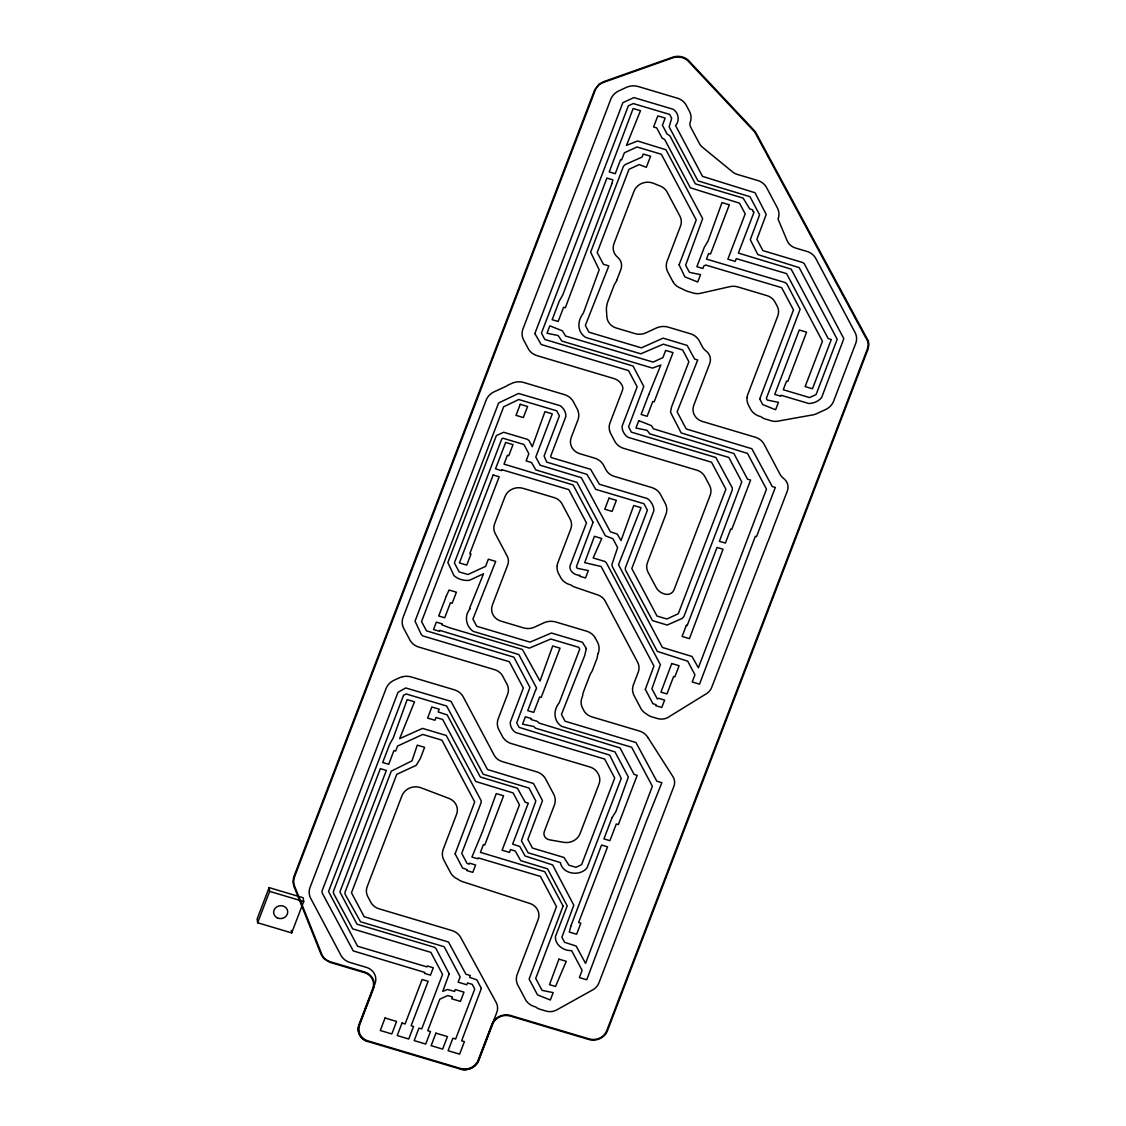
<?xml version="1.0" encoding="UTF-8"?>
<svg xmlns="http://www.w3.org/2000/svg" width="1126" height="1126" viewBox="0 0 1126 1126"><rect width="100%" height="100%" fill="white"/><g stroke="black" fill="none" stroke-linecap="round" stroke-linejoin="round"><path stroke-width="1.5" d="M557.159 565.829L557.201 565.477A12.766 11.626 -8.2 0 1 557.792 562.93L570.741 529.037A14.174 12.907 -8.2 0 0 570.164 519.17L562.113 503.998A14.174 12.907 -8.2 0 0 554.062 497.579L523.013 488.332A14.174 12.907 -8.2 0 0 504.969 496.665L494.638 523.674A14.174 12.907 -8.2 0 0 495.215 533.541L507.179 556.089A12.766 11.626 -8.2 0 1 507.699 564.985L492.442 604.873A14.174 12.907 -8.2 0 0 501.084 621.172L523.731 627.928A14.174 12.907 -8.2 0 0 534.554 627.126L543.731 622.889A12.766 11.626 -8.2 0 1 544.491 622.565A12.766 11.626 -8.2 0 1 546.8 621.848L547.222 621.749A12.766 11.626 -8.2 0 1 549.713 621.355A12.766 11.626 -8.2 0 1 552.247 621.369L552.683 621.411A12.766 11.626 -8.2 0 1 555.456 621.89L586.801 631.236A13.146 11.978 -8.2 0 1 589.531 632.446A12.766 11.626 -8.2 0 1 591.699 633.854A12.766 11.626 -8.2 0 1 593.444 635.514L593.712 635.824A12.766 11.626 -8.2 0 1 595.302 638.09M617.611 933.989L673.897 786.272A12.766 11.626 -8.2 0 0 672.926 776.616L648.112 737.84M598.188 653.361L598.399 652.756A12.766 11.626 -8.2 0 0 598.919 650.462L598.976 650.068A12.766 11.626 -8.2 0 0 599.06 647.675A12.766 11.626 -8.2 0 0 598.694 645.423L598.596 645.029A12.766 11.626 -8.2 0 0 597.822 642.847L595.443 638.315M613.389 945.052L598.933 982.871A14.174 12.907 -8.2 0 1 592.262 990.134L556.751 1009.909A12.766 11.626 -8.2 0 1 546.096 1011.092L540.086 1009.304A12.766 11.626 -8.2 0 1 535.638 1006.94L533.865 1006.405A12.766 11.626 -8.2 0 1 531.514 1005.363L531.233 1005.208A12.766 11.626 -8.2 0 1 529.079 1003.801A12.766 11.626 -8.2 0 1 527.348 1002.154L527.081 1001.844A12.766 11.626 -8.2 0 1 525.673 999.916L517.636 984.757A12.766 11.626 -8.2 0 1 516.848 982.548L516.75 982.153A12.766 11.626 -8.2 0 1 516.384 979.873A12.766 11.626 -8.2 0 1 516.482 977.523L516.524 977.115A12.766 11.626 -8.2 0 1 517.059 974.82L538.129 919.632A14.174 12.907 -8.2 0 0 529.839 903.446L462.772 881.728A14.174 12.907 -8.2 0 1 458.62 879.73A14.174 12.907 -8.2 0 0 456.987 878.73L456.762 878.604M269.114 887.612L257.108 918.999L257.657 922.771L291.69 932.919L303.696 901.518L303.147 897.746L269.114 887.612L269.649 891.37L257.657 922.771M616.71 280.318L620.862 269.48A12.766 11.626 -8.2 0 0 617.597 257.235A14.174 12.907 -8.2 0 1 613.98 243.624L634.037 191.153A14.174 12.907 -8.2 0 1 653.39 183.285L660.371 186.114A14.174 12.907 -8.2 0 1 667.127 192.067L679.935 216.206A14.174 12.907 -8.2 0 1 680.512 226.087L667.183 260.979A12.766 11.626 -8.2 0 0 666.944 261.654A12.766 11.626 -8.2 0 0 666.423 264.061A12.766 11.626 -8.2 0 0 666.296 266.538A12.766 11.626 -8.2 0 0 666.662 268.917L666.747 269.241A14.174 12.907 -8.2 0 0 667.648 271.732L672.757 281.373M613.431 944.939L617.47 934.355M510.444 1015.455L589.081 1038.89A13.85 12.611 -8.2 0 0 606.717 1030.769L867.4 348.877L868.188 344.514L867.653 341.192L754.702 131.967L687.634 60.537C683.609 57.13 677.979 56.159 672.996 57.778L603.606 82.367A13.864 12.625 -8.2 0 0 595.246 90.263L294.407 877.21L293.619 881.574L294.435 885.74L321.811 954.299A13.878 12.639 -8.2 0 0 330.228 961.745L364.585 971.977C371.594 973.948 376.211 981.675 373.466 988.628L359.574 1024.97L358.786 1029.333L359.673 1033.612A13.85 12.611 -8.2 0 0 368.005 1040.888L460.478 1068.447A13.85 12.611 -8.2 0 0 478.114 1060.312L491.992 1024.013C494.778 1016.933 503.336 1013.33 510.5 1015.469M329.974 962.35L364.345 972.597A13.836 12.597 -8.2 0 1 372.776 988.515L358.884 1024.857C356.168 1031.613 360.784 1039.636 367.738 1041.48L460.323 1069.081C467.473 1071.234 475.988 1067.603 478.761 1060.551L492.653 1024.224A13.85 12.611 -8.2 0 1 510.289 1016.088L588.926 1039.523C596.076 1041.663 604.578 1038.059 607.364 1031.008L868.09 349.004L868.892 344.556L868.329 340.981L755.321 131.629L688.141 60.072C684.115 56.455 677.965 55.371 672.785 57.173L603.339 81.776L598.933 84.211L594.598 90.024L293.717 877.084L292.901 881.531L293.745 885.895M460.267 1069.067L460.295 1069.067A14.174 12.907 -8.2 0 0 478.325 1060.734L496.791 1012.429A14.174 12.907 -8.2 0 0 496.13 1002.407L460.984 937.972A13.428 12.231 -8.2 0 0 460.52 937.128A12.766 11.626 -8.2 0 0 459.126 935.227L458.929 934.988A12.766 11.626 -8.2 0 0 457.072 933.201A12.766 11.626 -8.2 0 0 454.89 931.807A12.766 11.626 -8.2 0 0 452.413 930.681L378.913 908.752A14.174 12.907 -8.2 0 1 370.848 902.334L367.78 896.549A14.174 12.907 -8.2 0 1 367.189 886.669L401.94 795.786A14.174 12.907 -8.2 0 1 421.011 787.792L448.936 798.404A14.174 12.907 -8.2 0 1 456.565 814.351L443.278 849.131A12.766 11.626 -8.2 0 0 443.039 849.834A12.766 11.626 -8.2 0 0 442.546 851.988L442.504 852.34A12.766 11.626 -8.2 0 0 442.391 854.803A12.766 11.626 -8.2 0 0 442.757 857.069L442.842 857.393A14.174 12.907 -8.2 0 0 443.757 859.884L450.71 872.988A12.766 11.626 -8.2 0 0 452.159 874.986L452.427 875.296A12.766 11.626 -8.2 0 0 454.144 876.943A12.766 11.626 -8.2 0 0 456.255 878.336L456.438 878.435M269.649 891.37L303.696 901.518M367.752 1041.494L365.401 1040.565A14.174 12.907 -8.2 0 1 359.11 1025.209L375 983.645A14.174 12.907 -8.2 0 0 366.358 967.361L349.961 962.463A12.766 11.626 -8.2 0 1 349.327 962.251A12.766 11.626 -8.2 0 1 347.047 961.252A14.174 12.907 -8.2 0 0 346.681 961.055A12.766 11.626 -8.2 0 1 344.584 959.662A12.766 11.626 -8.2 0 1 342.881 958.029A14.174 12.907 -8.2 0 0 342.614 957.719A12.766 11.626 -8.2 0 1 341.22 955.819A13.442 12.231 -8.2 0 1 340.756 954.975L310.889 898.661A13.315 12.133 -8.2 0 1 310.41 897.718A12.766 11.626 -8.2 0 1 309.664 895.606A14.174 12.907 -8.2 0 0 309.566 895.212A12.766 11.626 -8.2 0 1 309.214 892.918A12.766 11.626 -8.2 0 1 309.298 890.638A14.174 12.907 -8.2 0 0 309.34 890.244A12.766 11.626 -8.2 0 1 309.946 887.682L386.162 688.31A13.216 12.034 -8.2 0 1 387.583 685.762A12.766 11.626 -8.2 0 1 389.117 683.806A12.766 11.626 -8.2 0 1 391.046 682.103A14.174 12.907 -8.2 0 0 391.384 681.849A12.766 11.626 -8.2 0 1 393.41 680.583A12.766 11.626 -8.2 0 1 394.156 680.203L399.589 677.711A14.174 12.907 -8.2 0 1 402.334 676.81M329.946 962.336L323.711 958.536L321.177 954.609L293.759 885.951M291.324 930.4L291.69 932.919M557.159 566.139A12.766 11.626 -8.2 0 0 557.426 570.46L557.525 570.854A12.766 11.626 -8.2 0 0 558.257 572.937A12.766 11.626 -8.2 0 0 558.595 573.641L560.818 577.807A12.766 11.626 -8.2 0 0 562.268 579.806L562.55 580.115A12.766 11.626 -8.2 0 0 564.267 581.762A12.766 11.626 -8.2 0 0 566.364 583.155L566.744 583.352A12.766 11.626 -8.2 0 0 568.883 584.31A12.766 11.626 -8.2 0 0 569.615 584.549L570.826 584.901A12.766 11.626 -8.2 0 0 575.273 587.265L597.892 594.964A14.174 12.907 -8.2 0 1 605.225 601.143L637.64 662.257A14.174 12.907 -8.2 0 1 638.231 672.138L633.248 685.199A12.766 11.626 -8.2 0 0 632.728 687.493L632.685 687.845A12.766 11.626 -8.2 0 0 632.587 690.294A12.766 11.626 -8.2 0 0 632.953 692.546L633.051 692.926A12.766 11.626 -8.2 0 0 633.825 695.108A12.766 11.626 -8.2 0 0 634.121 695.699L640.961 708.578A12.766 11.626 -8.2 0 0 642.425 710.605L642.693 710.914A12.766 11.626 -8.2 0 0 644.438 712.575A12.766 11.626 -8.2 0 0 645.817 713.546A14.174 12.907 -8.2 0 1 647.154 714.461A14.174 12.907 -8.2 0 0 651.799 716.854L657.542 718.557A12.766 11.626 -8.2 0 0 669.646 716.46A14.174 12.907 -8.2 0 1 670.66 715.756L704.426 694.925A14.174 12.907 -8.2 0 1 705.256 694.446A14.174 12.907 -8.2 0 0 711.745 687.282L767.848 541.676A14.174 12.907 -8.2 0 0 768.579 540.1L772.746 529.206A12.766 11.626 -8.2 0 0 773.14 527.939L787.327 491.035A12.766 11.626 -8.2 0 0 783.583 478.395A14.174 12.907 -8.2 0 1 779.994 474.215L764.315 444.657A13.681 12.456 -8.2 0 0 763.921 443.925A12.766 11.626 -8.2 0 0 762.457 441.899L762.246 441.673A12.766 11.626 -8.2 0 0 760.444 439.928A12.766 11.626 -8.2 0 0 758.361 438.563L757.995 438.366A12.766 11.626 -8.2 0 0 755.842 437.409A12.766 11.626 -8.2 0 0 755.11 437.17L702.455 421.476A14.174 12.907 -8.2 0 1 693.813 405.177L709.718 363.557A12.766 11.626 -8.2 0 0 705.974 350.918A14.174 12.907 -8.2 0 1 702.385 346.738L699.443 341.178A13.301 12.104 -8.2 0 0 698.908 340.249A12.766 11.626 -8.2 0 0 697.571 338.433L697.304 338.124A12.766 11.626 -8.2 0 0 695.587 336.477A12.766 11.626 -8.2 0 0 693.377 335.041A13.132 11.964 -8.2 0 0 690.66 333.831L667.985 327.075A12.766 11.626 -8.2 0 0 664.959 326.568A12.766 11.626 -8.2 0 0 662.355 326.526A12.766 11.626 -8.2 0 0 659.737 326.92L659.315 327.033A12.766 11.626 -8.2 0 0 657.007 327.75A12.766 11.626 -8.2 0 0 656.247 328.074L645.93 332.832A14.174 12.907 -8.2 0 1 635.106 333.634L616.302 328.032A14.174 12.907 -8.2 0 1 606.886 316.856L606.407 309.777A14.174 12.907 -8.2 0 1 606.703 306.23A12.766 11.626 -8.2 0 0 606.914 305.033A14.174 12.907 -8.2 0 1 607.632 302.12L613.909 285.708A14.174 12.907 -8.2 0 1 615.289 283.076A14.174 12.907 -8.2 0 0 616.696 280.374M598.103 653.573A14.174 12.907 -8.2 0 0 597.385 656.486A12.766 11.626 -8.2 0 1 596.738 659.104L592.558 670.04A14.174 12.907 -8.2 0 1 591.178 672.686A14.174 12.907 -8.2 0 0 589.799 675.318L583.521 691.744A14.174 12.907 -8.2 0 0 582.789 694.658A12.766 11.626 -8.2 0 1 582.142 697.275L581.889 697.937A14.174 12.907 -8.2 0 0 582.283 707.452L583.564 710.07A14.174 12.907 -8.2 0 0 591.812 716.854L639.258 730.985A12.766 11.626 -8.2 0 1 639.99 731.238A12.766 11.626 -8.2 0 1 642.144 732.182L642.51 732.393A12.766 11.626 -8.2 0 1 644.593 733.758A12.766 11.626 -8.2 0 1 646.324 735.419L646.591 735.728A12.766 11.626 -8.2 0 1 648.055 737.755M402.686 676.74A12.766 11.626 -8.2 0 1 405.177 676.346A12.766 11.626 -8.2 0 1 407.809 676.374A14.174 12.907 -8.2 0 0 408.245 676.402A12.766 11.626 -8.2 0 1 410.61 676.796A12.766 11.626 -8.2 0 1 411.356 676.993L454.257 689.788A12.766 11.626 -8.2 0 1 454.988 690.027A12.766 11.626 -8.2 0 1 457.142 690.984A14.174 12.907 -8.2 0 0 457.508 691.181A12.766 11.626 -8.2 0 1 459.619 692.574A12.766 11.626 -8.2 0 1 461.336 694.221A14.174 12.907 -8.2 0 0 461.604 694.517A12.766 11.626 -8.2 0 1 463.053 696.53L494.159 755.152A14.174 12.907 -8.2 0 0 502.224 761.57L536.581 771.803A12.766 11.626 -8.2 0 1 537.327 772.056A12.766 11.626 -8.2 0 1 539.467 773.013A14.174 12.907 -8.2 0 0 539.847 773.21A12.766 11.626 -8.2 0 1 543.45 776.067M543.661 776.236A14.174 12.907 -8.2 0 0 543.928 776.546A12.766 11.626 -8.2 0 1 545.392 778.573A13.681 12.456 -8.2 0 1 545.8 779.305L553.528 793.872A13.428 12.231 -8.2 0 1 553.95 794.717A12.766 11.626 -8.2 0 1 554.738 796.912A14.174 12.907 -8.2 0 0 554.837 797.292A12.766 11.626 -8.2 0 1 555.202 799.544A12.766 11.626 -8.2 0 1 555.104 801.937A14.174 12.907 -8.2 0 0 555.062 802.345A12.766 11.626 -8.2 0 1 554.541 804.626A12.766 11.626 -8.2 0 1 554.316 805.245L544.294 831.481A7.094 6.46 -8.2 0 0 549.46 839.827L563.718 842.332A14.174 12.907 -8.2 0 0 580.087 833.592L599.004 784.118A14.174 12.907 -8.2 0 0 598.427 774.252L597.976 773.421A14.174 12.907 -8.2 0 0 589.925 767.003L511.049 743.484A13.132 11.964 -8.2 0 1 508.319 742.273A12.766 11.626 -8.2 0 1 506.123 740.838A12.766 11.626 -8.2 0 1 504.406 739.191A14.174 12.907 -8.2 0 0 504.124 738.881A12.766 11.626 -8.2 0 1 502.787 737.066A12.766 11.626 -8.2 0 1 502.407 736.404L498.902 729.775A12.766 11.626 -8.2 0 1 498.565 729.085A12.766 11.626 -8.2 0 1 497.833 727.002A14.174 12.907 -8.2 0 0 497.734 726.608A12.766 11.626 -8.2 0 1 497.368 724.342A12.766 11.626 -8.2 0 1 497.453 722.033A14.174 12.907 -8.2 0 0 497.509 721.625A12.766 11.626 -8.2 0 1 498.1 719.078L507.615 694.179A14.174 12.907 -8.2 0 0 507.038 684.298L502.675 676.093A14.174 12.907 -8.2 0 0 494.624 669.674L418.45 646.957A13.132 11.964 -8.2 0 1 415.733 645.747A12.766 11.626 -8.2 0 1 413.524 644.311A12.766 11.626 -8.2 0 1 411.806 642.664A14.174 12.907 -8.2 0 0 411.539 642.355A12.766 11.626 -8.2 0 1 410.202 640.539A12.766 11.626 -8.2 0 1 409.822 639.878L403.572 628.069A14.174 12.907 -8.2 0 1 402.658 625.577M402.573 625.254A12.766 11.626 -8.2 0 1 402.221 622.988A12.766 11.626 -8.2 0 1 402.306 620.581A14.174 12.907 -8.2 0 0 402.362 620.187A12.766 11.626 -8.2 0 1 402.855 618.019A12.766 11.626 -8.2 0 1 403.094 617.33L486.066 400.279A12.766 11.626 -8.2 0 1 486.362 399.589A12.766 11.626 -8.2 0 1 487.459 397.605A14.174 12.907 -8.2 0 0 487.685 397.267A12.766 11.626 -8.2 0 1 489.261 395.296A12.766 11.626 -8.2 0 1 491.105 393.692A14.174 12.907 -8.2 0 0 491.457 393.424A12.766 11.626 -8.2 0 1 493.681 392.045L505.208 386.711A14.174 12.907 -8.2 0 0 506.981 385.754A12.766 11.626 -8.2 0 1 508.29 385.008L511.711 383.417A12.766 11.626 -8.2 0 1 512.471 383.093A12.766 11.626 -8.2 0 1 514.779 382.361A14.174 12.907 -8.2 0 0 515.215 382.263A12.766 11.626 -8.2 0 1 517.707 381.869A12.766 11.626 -8.2 0 1 520.226 381.883A14.174 12.907 -8.2 0 0 520.662 381.925A12.766 11.626 -8.2 0 1 523.435 382.404L564.759 394.719A13.132 11.964 -8.2 0 1 567.476 395.93A12.766 11.626 -8.2 0 1 569.686 397.365A12.766 11.626 -8.2 0 1 571.403 399.012A14.174 12.907 -8.2 0 0 571.67 399.322A12.766 11.626 -8.2 0 1 573.021 401.137A12.766 11.626 -8.2 0 1 573.401 401.799L577.216 408.991A12.766 11.626 -8.2 0 1 577.539 409.681A12.766 11.626 -8.2 0 1 578.271 411.764A14.174 12.907 -8.2 0 0 578.37 412.158A12.766 11.626 -8.2 0 1 578.736 414.424A12.766 11.626 -8.2 0 1 578.651 416.733A14.174 12.907 -8.2 0 0 578.609 417.141A12.766 11.626 -8.2 0 1 578.102 419.393A12.766 11.626 -8.2 0 1 577.863 420.097L571.234 437.451A14.174 12.907 -8.2 0 0 579.876 453.736L594.556 458.113A12.766 11.626 -8.2 0 1 595.302 458.366A12.766 11.626 -8.2 0 1 597.442 459.309A14.174 12.907 -8.2 0 0 597.807 459.521A12.766 11.626 -8.2 0 1 599.919 460.9A12.766 11.626 -8.2 0 1 601.636 462.547A14.174 12.907 -8.2 0 0 601.903 462.856A12.766 11.626 -8.2 0 1 603.367 464.869L606.041 469.894A14.174 12.907 -8.2 0 0 614.106 476.312L651.56 487.474A12.766 11.626 -8.2 0 1 654.192 488.585M654.445 488.67A14.174 12.907 -8.2 0 0 654.811 488.867A12.766 11.626 -8.2 0 1 656.894 490.232A12.766 11.626 -8.2 0 1 658.64 491.893A14.174 12.907 -8.2 0 0 658.907 492.203A12.766 11.626 -8.2 0 1 660.371 494.23L665.213 503.35A12.766 11.626 -8.2 0 1 665.494 503.927A12.766 11.626 -8.2 0 1 666.282 506.123A14.174 12.907 -8.2 0 0 666.381 506.503A12.766 11.626 -8.2 0 1 666.747 508.755A12.766 11.626 -8.2 0 1 666.648 511.148A14.174 12.907 -8.2 0 0 666.606 511.556A12.766 11.626 -8.2 0 1 666.085 513.85A12.766 11.626 -8.2 0 1 665.86 514.455L647.52 562.437A14.174 12.907 -8.2 0 0 648.097 572.318L656.134 587.462A14.174 12.907 -8.2 0 0 664.002 593.824L664.861 594.092A7.094 6.46 -8.2 0 0 673.981 589.954L710.154 495.341A14.174 12.907 -8.2 0 0 709.577 485.461L704.862 476.579A14.174 12.907 -8.2 0 0 696.797 470.161L623.776 448.387A12.766 11.626 -8.2 0 1 623.044 448.148A12.766 11.626 -8.2 0 1 620.806 447.149A14.174 12.907 -8.2 0 0 620.44 446.938A12.766 11.626 -8.2 0 1 618.413 445.6A12.766 11.626 -8.2 0 1 616.696 443.954A14.174 12.907 -8.2 0 0 616.429 443.644A12.766 11.626 -8.2 0 1 615.092 441.828A12.766 11.626 -8.2 0 1 614.712 441.167L610.588 433.355A14.174 12.907 -8.2 0 1 609.673 430.864M609.588 430.54A12.766 11.626 -8.2 0 1 609.335 426.121M609.321 425.867A14.174 12.907 -8.2 0 0 609.377 425.473A12.766 11.626 -8.2 0 1 609.87 423.306A12.766 11.626 -8.2 0 1 610.109 422.616L622.425 390.398A7.094 6.46 -8.2 0 0 622.129 385.458L621.862 384.937A14.174 12.907 -8.2 0 0 613.797 378.519L537.215 355.703A12.766 11.626 -8.2 0 1 534.597 354.591M534.343 354.507A14.174 12.907 -8.2 0 0 533.963 354.296A12.766 11.626 -8.2 0 1 531.852 352.917A12.766 11.626 -8.2 0 1 530.135 351.27A14.174 12.907 -8.2 0 0 529.867 350.96A12.766 11.626 -8.2 0 1 528.418 348.947L523.646 339.996A12.766 11.626 -8.2 0 1 523.308 339.306A12.766 11.626 -8.2 0 1 522.577 337.209A14.174 12.907 -8.2 0 0 522.478 336.829A12.766 11.626 -8.2 0 1 522.112 334.549A12.766 11.626 -8.2 0 1 522.197 332.24A14.174 12.907 -8.2 0 0 522.253 331.846A12.766 11.626 -8.2 0 1 522.745 329.58A12.766 11.626 -8.2 0 1 522.985 328.891L610.756 99.327A12.766 11.626 -8.2 0 1 611.038 98.638A12.766 11.626 -8.2 0 1 612.192 96.583A14.174 12.907 -8.2 0 0 612.431 96.231A12.766 11.626 -8.2 0 1 613.952 94.345A12.766 11.626 -8.2 0 1 615.795 92.74A14.174 12.907 -8.2 0 0 616.133 92.487A12.766 11.626 -8.2 0 1 618.16 91.206A12.766 11.626 -8.2 0 1 618.892 90.84L626.239 87.448A12.766 11.626 -8.2 0 1 626.999 87.124A12.766 11.626 -8.2 0 1 629.307 86.406A14.174 12.907 -8.2 0 0 629.73 86.308A12.766 11.626 -8.2 0 1 632.221 85.914A12.766 11.626 -8.2 0 1 634.754 85.928A14.174 12.907 -8.2 0 0 635.191 85.956A12.766 11.626 -8.2 0 1 637.963 86.449L677.669 98.272A13.132 11.964 -8.2 0 1 680.385 99.482A12.766 11.626 -8.2 0 1 682.595 100.918A12.766 11.626 -8.2 0 1 684.312 102.565A14.174 12.907 -8.2 0 0 684.58 102.874A12.766 11.626 -8.2 0 1 685.917 104.69A12.766 11.626 -8.2 0 1 686.297 105.351L689.478 111.361A12.766 11.626 -8.2 0 1 689.816 112.051A12.766 11.626 -8.2 0 1 690.548 114.134A14.174 12.907 -8.2 0 0 690.646 114.528A12.766 11.626 -8.2 0 1 691.012 116.794A12.766 11.626 -8.2 0 1 690.928 119.103A14.174 12.907 -8.2 0 0 690.871 119.511A12.766 11.626 -8.2 0 1 690.28 122.058A7.094 6.46 -8.2 0 0 690.59 126.928L699.359 143.452A14.174 12.907 -8.2 0 0 702.525 147.295L732.505 171.856A14.174 12.907 -8.2 0 0 737.403 174.431L757.995 180.582A13.146 11.978 -8.2 0 1 760.726 181.793A12.766 11.626 -8.2 0 1 762.893 183.2A12.766 11.626 -8.2 0 1 764.638 184.861A14.174 12.907 -8.2 0 0 764.906 185.171A12.766 11.626 -8.2 0 1 766.257 187.015A12.766 11.626 -8.2 0 1 766.637 187.662L777.25 207.677A13.442 12.245 -8.2 0 1 777.672 208.521A12.766 11.626 -8.2 0 1 778.46 210.717A14.174 12.907 -8.2 0 0 778.559 211.097A12.766 11.626 -8.2 0 1 778.925 213.349A12.766 11.626 -8.2 0 1 778.826 215.742A14.174 12.907 -8.2 0 0 778.784 216.15A12.766 11.626 -8.2 0 1 778.249 218.43A12.766 11.626 -8.2 0 1 778.038 219.049L787.116 240.654A14.174 12.907 -8.2 0 0 795.646 248.058L806.793 251.379A12.766 11.626 -8.2 0 1 807.539 251.619A12.766 11.626 -8.2 0 1 809.678 252.576A14.174 12.907 -8.2 0 0 810.058 252.773A12.766 11.626 -8.2 0 1 812.127 254.138A12.766 11.626 -8.2 0 1 813.873 255.799A14.174 12.907 -8.2 0 0 814.14 256.109A12.766 11.626 -8.2 0 1 815.604 258.135L854.873 332.142A13.428 12.231 -8.2 0 1 855.31 332.986A12.766 11.626 -8.2 0 1 856.084 335.182A14.174 12.907 -8.2 0 0 856.182 335.562A12.766 11.626 -8.2 0 1 856.548 337.814A12.766 11.626 -8.2 0 1 856.464 340.207A14.174 12.907 -8.2 0 0 856.407 340.615A12.766 11.626 -8.2 0 1 855.887 342.895A12.766 11.626 -8.2 0 1 855.676 343.514L833.648 401.109A12.766 11.626 -8.2 0 1 833.409 401.7A12.766 11.626 -8.2 0 1 832.241 403.798A14.174 12.907 -8.2 0 0 832.015 404.15A12.766 11.626 -8.2 0 1 830.439 406.106A12.766 11.626 -8.2 0 1 828.609 407.696A14.174 12.907 -8.2 0 0 828.257 407.95A12.766 11.626 -8.2 0 1 826.146 409.273A13.442 12.245 -8.2 0 1 825.217 409.723L816.927 413.538A13.315 12.133 -8.2 0 1 815.9 414.002A12.766 11.626 -8.2 0 1 813.563 414.734A14.174 12.907 -8.2 0 0 813.141 414.832A12.766 11.626 -8.2 0 1 811.41 415.156A14.174 12.907 -8.2 0 0 810.537 415.283L777.742 421.166A12.766 11.626 -8.2 0 1 771.366 420.828L765.356 419.041A12.766 11.626 -8.2 0 1 760.909 416.676L759.614 416.296A12.766 11.626 -8.2 0 1 758.882 416.057A12.766 11.626 -8.2 0 1 756.644 415.044A14.174 12.907 -8.2 0 0 756.278 414.847A12.766 11.626 -8.2 0 1 754.279 413.524A12.766 11.626 -8.2 0 1 752.548 411.863A14.174 12.907 -8.2 0 0 752.267 411.553A12.766 11.626 -8.2 0 1 750.915 409.723A12.766 11.626 -8.2 0 1 750.549 409.076L748.537 405.29A12.766 11.626 -8.2 0 1 748.255 404.698A12.766 11.626 -8.2 0 1 747.467 402.517A14.174 12.907 -8.2 0 0 747.368 402.123A12.766 11.626 -8.2 0 1 747.115 397.731M747.101 397.478A14.174 12.907 -8.2 0 0 747.157 397.084A12.766 11.626 -8.2 0 1 747.678 394.79A12.766 11.626 -8.2 0 1 747.889 394.184L777.756 316.04A14.174 12.907 -8.2 0 0 777.179 306.159L774.984 302.035A14.174 12.907 -8.2 0 0 766.919 295.617L737.713 286.905A14.174 12.907 -8.2 0 0 729.958 286.651L700.456 293.309A12.766 11.626 -8.2 0 1 693.475 293.098L687.479 291.31A12.766 11.626 -8.2 0 1 685.34 290.466L681.089 288.34A12.766 11.626 -8.2 0 1 678.851 287.341L678.485 287.144A12.766 11.626 -8.2 0 1 676.459 285.793A12.766 11.626 -8.2 0 1 674.741 284.146L674.474 283.851A12.766 11.626 -8.2 0 1 672.884 281.584M534.85 333.592L541.198 344.528L628.533 370.567L637.161 386.837L622.115 426.191C621.749 430.273 624.494 435.213 628.012 437.31L711.533 462.209L725.876 489.233L678.274 613.754L666.888 619.004L657.007 616.063L631.799 568.546L653.854 510.866C654.093 506.418 651.138 500.915 647.323 498.551L599.37 484.264L590.587 469.289L551.219 457.55L550.614 456.382L565.857 416.507C566.223 412.51 563.535 407.682 560.086 405.67L518.551 393.467L498.621 402.967L415.03 621.144L421.307 634.571L422.869 635.937L509.36 661.722L523.337 688.07L510.261 722.259C509.909 726.045 512.429 730.633 515.708 732.533L604.662 759.051L614.726 778.01L581.579 864.698L575.935 867.302L568.926 865.218L563.999 857.477L532.429 848.061L527.855 839.447L542.493 800.656L533.527 783.527L487.488 769.522L450.991 701.343L405.754 687.958L398.027 692.279L322.106 890.863L322.12 892.848L353.24 950.907L424.812 972.428L424.46 973.357L430.47 975.144L433.299 967.755L427.289 965.967L426.937 966.896L357.575 946.22L328.553 891.51L403.587 695.221L406.247 693.996L446.656 706.03L483.153 774.209L528.995 788.059L535.863 801.008L521.437 840.798L528.108 852.762L560.368 862.558C562.55 874.508 580.467 876.732 587.153 867.639L621.242 778.404L609.715 755.11L519.086 727.368L516.707 722.892L529.938 687.451L513.892 657.19L426.487 630.841L421.546 621.552L503.66 406.796L518.762 399.519L556.737 410.835L559.397 415.874L544.083 455.988L546.687 462.082L586.97 474.37L595.738 489.346L643.959 503.73L647.408 510.219L625.352 567.898L625.38 569.897L652.475 620.595L667.113 625.057L682.215 618.399L683.834 616.696L732.322 489.88L732.294 487.882L715.869 457.508L631.376 432.145L628.561 426.838L643.79 386.485L633.065 366.034L544.815 339.447L541.451 333.113L628.336 105.844L633.291 103.564L669.632 114.388L671.673 118.244L669.154 126.9L697.993 180.906L749.972 196.684L759.586 214.813L750.282 239.697L757.854 254.589L799.193 267.636L837.209 339.292L816.068 394.579L809.58 397.577L783.26 389.737L786.567 381.052L787.778 381.418L806.61 332.17L799.263 329.974L774.772 394.41L780.782 396.197L781.134 395.282L808.707 403.488C813.324 403.572 818.855 401.222 821.642 397.52L843.824 338.673L804.372 263.906L802.824 262.555L762.893 250.634L756.897 239.331L766.215 214.461L755.011 192.743L702.525 176.374L675.572 125.549C680.076 120.721 678.443 112.319 672.996 109.222L633.91 97.582L622.875 102.663L534.85 333.592M593.064 522.323L576.399 566.744L577.216 568.292L588.349 570.586L585.52 577.976L579.51 576.174L579.862 575.259C575.02 575.527 569.137 571.346 569.953 566.111L586.463 522.928L568.799 489.627L501.886 469.697L501.534 470.612L495.524 468.824L505.658 442.448L513.006 444.643L508.769 455.72L507.39 455.312L504.012 464.151L573.12 484.94L593.064 522.323M563.099 906.022L535.723 978.438L542.028 990.331L553.162 992.625L550.332 1000.001L537.496 994.863L529.107 979.057L556.483 906.627L540.466 876.436L478.311 857.899L477.959 858.828L471.949 857.041L482.322 831.959L496.242 793.591L503.589 795.786L484.757 845.035L483.392 844.627L480.436 852.368L544.801 871.735L563.099 906.022M586.336 648.534L584.718 655.529L561.452 714.433L565.055 721.217L635.979 742.541L656.81 781.191L661.877 782.697L646.62 820.671L586.73 979.775L579.383 977.579L582.128 970.415L571.6 950.569C563.859 951.16 554.822 944.869 555.442 936.593L567.194 905.839L547.574 868.85L520.719 860.658L515.286 851.045L510.514 849.623L509.459 852.396L502.112 850.214L519.452 804.865L513.118 792.929L475.791 781.514L442.659 719.458L436.015 717.487L434.96 720.26L427.613 718.064L431.849 706.987L439.196 709.169L438.141 711.942L447.191 714.926L480.309 776.982L517.439 788.228L525.195 802.219L528.291 803.148L512.64 844.092L519.818 846.513L525.04 855.957L552.613 864.909L573.81 905.234L561.888 937.226L564.576 942.307L576.132 946.037L585.548 963.392L652.348 786.244L631.658 747.242L561.691 726.383C553.359 720.936 553.148 710.168 559.214 702.793L579.721 649.139L578.764 647.337L550.783 639.005L529.403 648.112L473.356 631.419C465.882 626.563 463.912 615.542 470.218 608.673L469.514 608.462L483.518 573.796L469.514 580.256C464.362 581.086 457.775 579.172 453.961 575.625L447.852 562.521L496.369 435.593L503.618 432.257L527.306 439.309L528.995 440.533L532.288 446.712L544.942 411.652L552.289 413.833L535.779 457.015L540.128 465.207L581.326 477.677L610.376 531.824L617.245 534.062L621.045 540.579L633.699 505.504L641.046 507.699L618.498 564.731L662.384 647.45L692.026 656.472L698.373 667.802L766.482 489.177L747.509 453.412L681.174 432.919L670.505 412.2L671.532 407.035L688.873 361.699L682.623 349.947L663.298 344.19L640.764 353.817L585.576 337.378C576.808 331.466 577.314 320.966 583.338 313.155L599.173 269.79L590.657 252.14L623.438 166.338L625.071 164.649L642.087 157.049L643.227 154.051L650.575 156.247L646.338 167.324L639.216 164.579L629.012 169.28L597.188 252.534L603.409 264.272L608.842 265.905L585.337 325.428L588.94 332.212L641.384 347.85L663.087 338.138L687.156 345.415L694.615 359.053L697.712 359.968L677.134 411.849L686.227 428.978L751.83 448.725L772.225 486.531L775.321 487.445L756.489 536.708L755.307 536.356L699.542 684.172L692.208 681.99L694.939 674.812L687.705 661.173L657.331 651.405L612.178 566.308L611.967 564.337L617.611 547.602L612.924 538.749L605.338 535.765L577.005 482.378L535.807 469.908L531.542 462.519L526.109 460.9L528.854 453.736L523.942 444.474L502.998 438.239L501.844 438.774L454.383 562.916L459.141 571.895L467.952 574.513L485.602 566.378L488.346 559.214L495.693 561.395L472.92 619.089L476.72 626.253L530.008 642.13L551.402 633.023L582.395 642.256L586.336 648.534M570.91 925.938L569.277 932.047L576.625 934.242L580.861 923.165L578.637 922.504L607.561 846.836L601.565 845.049L570.91 925.938M645.325 689.309L652.841 703.623L656.134 704.763L655.782 705.692L661.778 707.48L664.607 700.09L658.597 698.303L657.373 698.993L651.926 688.816L660.371 664.678L606.337 562.789L604.775 561.438L593.163 557.961L601.763 538.51L594.415 536.314L584.69 562.634L601.157 566.519L653.939 666.029L645.325 689.309M759.74 398.885L762.682 404.572L775.603 409.751L778.432 402.362L767.214 400.04L766.342 398.393L800.093 309.312L786.835 283.935L785.286 282.584L706.481 259.093L708.62 253.477L710.506 254.04L729.338 204.791L721.991 202.596L708.071 240.964L704.313 247.27L696.881 266.679L702.891 268.467L703.877 265.919L705.777 265.046L781.669 287.665L793.478 309.931L759.74 398.885M449.175 973.807L442.771 991.359L447.501 989.487L454.594 991.415L455.298 989.571L463.982 992.161L460.45 1001.394L451.779 998.804L452.483 996.96L447.712 995.539L439.787 999.198L427.739 1030.712L430.498 1031.543L425.712 1044.055L414.185 1040.607L418.971 1028.108L421.729 1028.925L442.56 974.426L430.864 952.357L352.677 928.866L333.479 893.284L333.451 891.299L380.349 768.65L386.345 770.451L339.897 891.933L356.998 924.179L434.481 947.276L436.043 948.641L449.175 973.807M481.365 988.403L461.646 1040.818L464.405 1041.649L459.619 1054.161L448.092 1050.713L452.877 1038.214L455.636 1039.031L474.75 989.022L472.273 984.335L467.515 982.928L466.811 984.771L458.127 982.182L460.154 976.861L444.179 946.727L360.545 921.786L345.049 894.128L345.035 892.144L391.299 771.141L412.003 760.838L417.253 745.159L424.601 747.34L420.364 758.431L416.198 765.342L396.76 774.322L351.481 892.777L364.162 916.705L448.5 942.026L465.911 974.215L470.33 975.538L469.626 977.382L476.805 979.817L481.365 988.403M679.105 264.807L684.889 276.869L697.712 282.007L700.541 274.631L689.422 272.337L685.635 265.201L702.666 218.627L665.902 149.73L637.583 141.003L626.478 145.381L640.469 110.714L633.136 108.518L609.236 171.912L615.232 173.7L620.609 159.653L621.636 159.962L624.381 152.798L636.978 146.985L661.37 154.262L696.234 219.978L679.105 264.807M455.129 853.846L462.575 868.019L467.135 869.666L466.783 870.581L472.779 872.368L475.608 864.993L469.598 863.192L469.246 864.121L467.107 863.487L461.73 853.353L481.14 802.585L481.126 800.6L446.248 735.461L422.517 728.395L399.674 738.642L414.495 701.808L407.162 699.626L393.227 737.994L389.695 744.187L382.699 762.499L388.709 764.287L393.959 750.549L395.676 751.07L397.577 746.059L422.743 734.433L441.927 740.162L474.693 801.937L455.129 853.846M611.925 183.58L565.322 307.792L563.605 307.271L558.172 321.487L552.162 319.685L559.34 300.909L562.873 294.716L606.872 178.077L612.882 179.864L611.925 183.58M753.294 211.618L754.04 212.152L738.389 253.083L791.128 269.1L828.215 338.602L831.298 339.531L812.479 388.78L805.132 386.584L822.459 341.248L786.595 273.632L736.263 258.628L735.208 261.401L727.86 259.205L745.187 213.884L739.515 203.173L690.322 187.789L664.706 139.54L662.074 138.034L656.683 127.885L653.587 126.971L657.823 115.879L665.17 118.075L662.426 125.239L667.127 134.093L669.886 135.81L695.361 183.848L743.132 198.092L749.691 208.873L752.52 209.774L753.294 211.618M535.568 690.196L527.742 710.619L533.738 712.406L539.65 696.952L541.198 697.416L560.03 648.168L552.683 645.972L540.016 681.047L522.45 649.491L449.626 627.773L442.011 624.846L442.363 623.917L436.353 622.129L433.538 629.518L439.534 631.306L439.9 630.391L518.833 654.572L536.595 688.07L535.568 690.196M648.773 394.536L641.13 414.495L647.14 416.282L652.813 401.461L654.178 401.869L673.01 352.607L665.663 350.425L662.933 357.589L653.122 362.108L565.519 335.998L562.437 330.833L549.812 325.85L546.983 333.24L558.116 335.52L561.902 341.094L652.517 368.103L660.835 365.007L648.829 394.452M612.037 817.687L603.916 838.884L609.926 840.672L616.302 823.979L618.357 824.584L637.189 775.335L634.093 774.407L620.032 747.931L539.044 723.061L537.299 721.372L531.036 719.5L531.388 718.571L525.378 716.783L522.563 724.173L533.682 726.453L535.666 728.24L614.979 751.872L628.35 777.067L615.922 811.522L612.037 817.687M446.29 596.175L438.718 615.978L444.714 617.766L450.442 602.776L452.159 603.283L456.396 592.206L449.063 590.024L446.29 596.175M493.174 474.975L459.408 562.93L466.755 565.125L470.992 554.034L469.781 553.682L499.184 476.777L493.174 474.975M520.254 404.29L516.018 415.367L523.351 417.549L527.587 406.472L520.254 404.29M385.064 1018.003L380.278 1030.501L391.806 1033.935L396.591 1021.437L385.064 1018.003M402.01 1023.055L397.225 1035.554L408.752 1039.002L413.538 1026.49L411.117 1025.758L428.119 981.309L422.109 979.507L405.107 1023.97L402.01 1023.055M609.011 498.142L604.775 509.233L612.108 511.415L616.344 500.338L609.011 498.142M638.78 420.66L635.965 428.035L647.084 430.329L649.801 433.876L728.86 457.466L741.781 481.815L719.387 541.296L725.383 543.084L730.76 529.037L731.787 529.347L750.62 480.084L747.523 479.169L733.899 453.511L653.418 428.795L651.405 425.628L638.78 420.66M435.917 1033.161L431.131 1045.66L442.659 1049.108L447.444 1036.596L435.917 1033.161M671.743 663.538L660.948 692.152L666.958 693.94L673.644 676.459L674.854 676.81L679.091 665.733L671.743 663.538M686.339 625.366L682.103 636.457L689.436 638.639L723.033 549.235L717.023 547.447L687.141 625.606L686.339 625.366M558.932 959.141L549.502 984.673L555.512 986.46L566.265 961.322L558.932 959.141M277.376 917.943A7.094 6.46 -8.2 0 0 287.749 911.736A7.094 6.46 -8.2 0 0 276.912 906.768A7.094 6.46 -8.2 0 0 277.376 917.943"/></g></svg>
